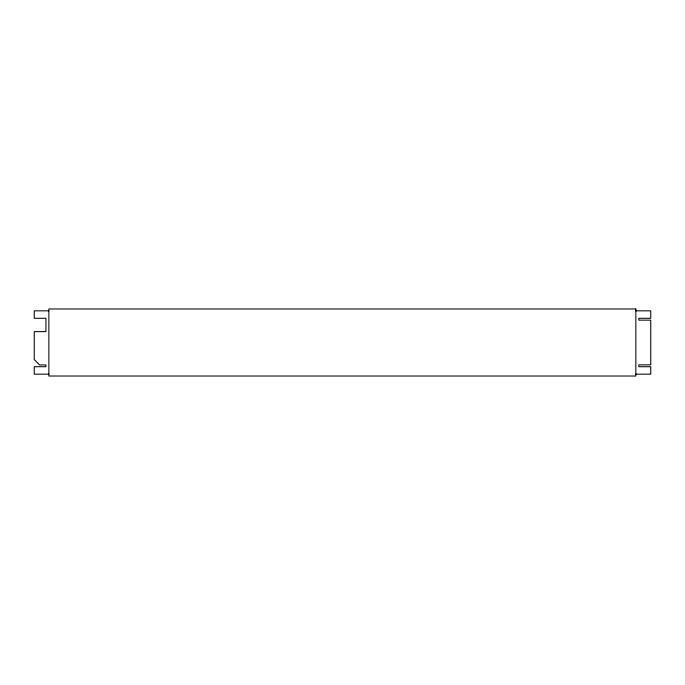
<?xml version="1.0" encoding="UTF-8"?>
<svg xmlns="http://www.w3.org/2000/svg" width="685" height="685" viewBox="0 0 685 685"><rect width="100%" height="100%" fill="white"/><g stroke="black" fill="none" stroke-linecap="round" stroke-linejoin="round"><path stroke-width="1.03" d="M48.858 310.836L34.25 310.836L34.25 318.285L45.929 318.285L45.929 331.626L34.25 331.626L34.25 359.539L39.516 364.934L45.929 364.934L45.929 366.715L34.25 366.715L34.25 374.164L48.858 374.164M635.851 310.836L650.75 310.836L650.75 318.285L638.831 318.285L638.831 320.152L650.75 320.152L650.75 364.848L638.831 364.848L638.831 366.715L650.75 366.715L650.75 374.164L635.851 374.164M635.851 308.978L48.858 308.978L48.858 376.022L635.851 376.022L635.851 308.978"/></g></svg>
